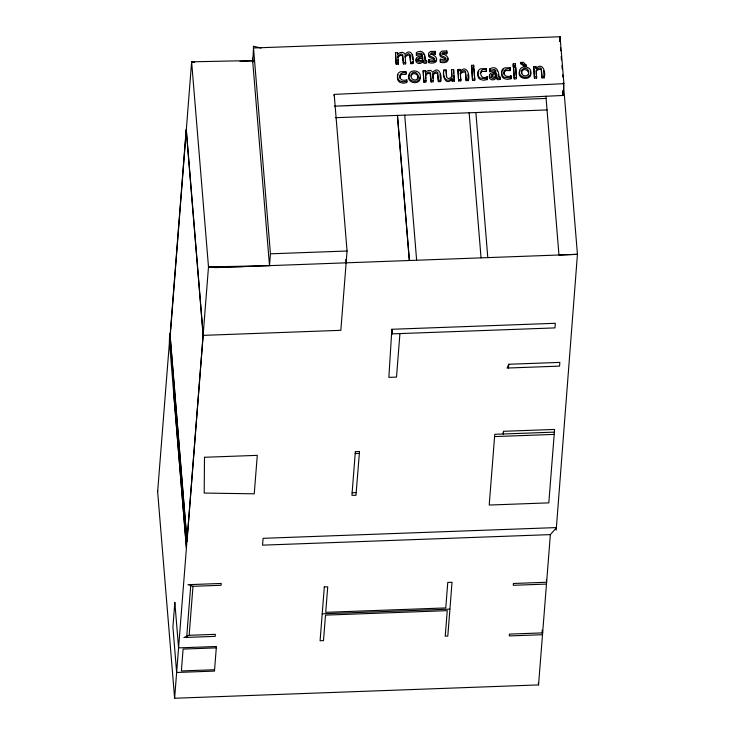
<?xml version="1.0" encoding="UTF-8"?>
<svg xmlns="http://www.w3.org/2000/svg" width="735" height="735" viewBox="0 0 735 735"><rect width="100%" height="100%" fill="white"/><g stroke="black" fill="none" stroke-linecap="round" stroke-linejoin="round"><path stroke-width="1.1" d="M417.746 79.086C420.622 74.41 413.272 69.136 411.26 74.557C409.248 79.058 416.451 82.476 417.857 77.717M521.666 73.573C519.287 67.85 528.75 66.086 528.511 71.947C529.797 77.046 521.179 77.258 521.776 72.214M528.336 75.025C530.358 70.551 523.136 67.133 521.74 71.874M252.776 62.117L253.511 47.986L560.061 36.75L563.92 83.68L562.992 95.467L334.397 106.189L546.096 98.444M559.84 41.086L560.061 36.75L559.73 41.041M391.507 333.892L554.971 327.902L555.338 323.29L391.865 329.28L388.852 377.367L396.514 377.092L399.932 333.58M399.757 78.048C398.682 73.904 402.752 71.516 406.207 73.041L406.097 74.4L401.622 74.373L399.877 76.458M503.879 74.226C502.795 70.091 506.865 67.703 510.32 69.219L510.219 70.588L505.744 70.56L503.999 72.646M170.116 335.362L186.194 129.617L203.117 335.371L187.03 541.116L170.042 334.554L157.639 491.687M169.353 340.369L169.895 333.534L186.956 541.116M252.647 60.546L191.624 61.823L170.189 336.005M174.03 396.33L174.562 389.504L173.956 396.34L186.424 547.952L169.436 341.389L169.666 343.337M550.359 534.611L262.524 545.159L263.112 538.323L556.588 527.574L550.359 534.611L538.553 684.91L174.618 698.25L208.492 266.934L191.624 61.823L194.674 62.126M186.662 637.41L190.806 584.573M189.143 635.297L215.346 634.342L215.18 636.363L183.879 637.511L189.143 635.297L192.993 586.309L188.022 584.674L221.226 583.461L221.088 585.28L192.993 586.309M563.341 82.798L577.444 254.319L215.603 267.632L208.492 266.934L269.506 265.647L270.434 253.814L253.373 46.231L261.09 48.069M334.076 95.77L334.186 94.402L563.92 83.68M334.186 94.402L347.058 251.012L340.838 330.318L203.117 335.371M395.467 52.773L396.193 64.193L398.342 64.12L397.892 56.007L401.209 53.857L402.826 54.776L403.46 63.927L405.628 63.853L405.178 55.741L408.522 53.6L410.102 54.519L410.736 63.66L412.905 63.587C414.843 58.01 411.233 47.15 405.058 54.316C403.69 51.349 399.197 51.965 397.773 54.583L397.626 52.69L395.467 52.773L396.193 64.193M397.516 54.059L397.626 52.69M397.892 56.007L397.791 57.376L400.29 55.382L402.367 55.612L403.46 63.927M405.178 55.741L405.068 57.109L407.576 55.125L409.652 55.355L410.736 63.66M399.868 76.679C399.996 80.262 404.25 81.181 406.878 79.582L406.896 82.522L403.34 83.193L400.125 82.458A6.018 5.09 4.5 0 1 397.901 80.161L397.332 76.918L397.957 74.97M416.414 55.41L416.524 54.041L421.063 53.095L422.193 53.931L422.487 55.906C419.86 55.639 414.613 56.981 416.276 60.656L419.593 62.209L423.195 60.564L423.415 62.576A1.746 1.479 4.5 0 0 425.133 63.366L426.723 63.008L426.594 60.637L425.675 60.61C425.436 55.327 423.443 48.593 416.396 52.534L416.414 55.41L420.953 54.463L422.285 56.062M417.967 60.564L418.279 58.35L420.264 57.192L422.579 56.981L422.79 59.581C421.541 60.729 418.564 61.418 418.068 59.195L418.279 58.35M422.616 60.077L422.579 56.981M423.167 70.781L423.884 82.201L426.034 82.127L425.593 74.014L428.909 71.874L430.526 72.793L431.16 81.934L433.319 81.861L432.878 73.748L436.213 71.607L437.803 72.526L438.437 81.668L440.596 81.594C442.534 76.017 438.933 65.158 432.759 72.324C431.39 69.356 426.888 69.981 425.473 72.59L425.317 70.698L423.167 70.781L423.884 82.201M425.207 72.067L425.317 70.698M425.758 78.755L425.593 74.014M430.581 54.721L432.474 53.931L435.368 54.28L435.35 51.395L430.728 51.441L428.725 52.984C427.485 57.064 433.411 56.319 434.697 58.782L434.174 59.875L432.667 60.353L428.928 59.599L428.955 62.64C431.647 63.752 437.904 63.1 436.471 58.947M428.955 62.64L428.928 59.599M433.044 78.489L432.878 73.748M435.368 54.28L435.35 51.395M441.983 54.298L443.876 53.508L446.77 53.857L446.751 50.972L442.13 51.027L440.127 52.562C438.887 56.65 444.813 55.897 446.099 58.368L445.575 59.452L444.078 59.939L440.329 59.177L440.357 62.227C443.049 63.339 449.305 62.677 447.872 58.534M440.357 62.227L440.329 59.177M451.465 69.742L451.997 76.265L450.334 77.974L448.469 78.59L446.788 77.533L446.071 69.944L443.912 70.018C441.91 75.843 445.75 86.326 452.025 79.279L452.181 81.172L454.331 81.089L453.614 69.669L451.465 69.742L451.804 76.541M446.751 50.972L446.77 53.857M446.071 69.944L446.329 75.733M452.181 81.172L452.135 77.91C446.365 84.396 442.351 76.109 443.912 70.018M453.614 69.669L453.688 73.27M457.933 69.503L458.649 80.933L460.799 80.85L460.376 72.976L462.039 71.258L463.914 70.643A1.452 1.222 4.5 0 1 465.586 71.699L466.192 80.657L468.351 80.574C470.345 74.749 466.514 64.285 460.239 71.313L460.082 69.43L457.933 69.503L458.649 80.933M459.972 70.79L460.082 69.43M460.376 72.976L460.266 74.345L461.938 72.627L463.813 72.012A1.452 1.222 4.5 0 1 465.475 73.068L466.192 80.657M471.512 65.351L471.558 68.539L473.707 68.456L473.809 67.096L473.662 65.268L471.512 65.351L471.558 68.539M471.815 68.998L472.532 80.418L474.681 80.345L474.792 78.976L473.965 68.915L471.815 68.998L472.532 80.418M473.551 66.637L473.662 65.268M473.965 68.915L474.681 80.345M486.405 71.46L486.515 70.091C477.888 66.251 479.385 81.567 487.186 76.633L487.314 78.213L485.403 78.682L480.543 78.149A6.018 5.09 4.5 0 1 478.31 75.852L477.75 72.609L478.375 70.661A4.989 4.217 4.5 0 1 480.791 68.787L486.386 68.566L486.405 71.46L481.93 71.433L480.185 73.518M487.186 76.633L487.204 79.573L483.648 80.244L480.433 79.509A6.018 5.09 4.5 0 1 478.209 77.221L477.64 73.969L478.264 72.03A4.989 4.217 4.5 0 1 478.889 71.249M487.204 79.573L487.314 78.213M489.795 71.745L489.905 70.376L494.444 69.43L495.574 70.266L495.868 72.241C493.24 71.975 487.994 73.316 489.657 76.991L492.974 78.544L496.575 76.899L496.796 78.911A1.746 1.479 4.5 0 0 498.514 79.702L500.103 79.343L499.975 76.973L499.056 76.945C498.808 71.662 496.823 64.928 489.776 68.869L489.795 71.745L494.333 70.799L495.666 72.397M491.347 76.899L491.66 74.685L493.644 73.528L495.96 73.316L496.171 75.916C494.921 77.065 491.945 77.754 491.449 75.53L491.66 74.685M495.996 76.412L495.96 73.316M500.103 79.343L499.975 76.973M503.98 72.866C504.109 76.449 508.372 77.368 510.99 75.76L511.119 77.34L509.208 77.809L504.348 77.276A6.018 5.09 4.5 0 1 502.124 74.979L501.555 71.736L502.18 69.788A4.989 4.217 4.5 0 1 504.605 67.914L510.2 67.694L510.219 70.588M510.99 75.76L511.018 78.709L507.453 79.371L504.238 78.636A6.018 5.09 4.5 0 1 502.014 76.348L501.454 73.096L502.079 71.157M511.018 78.709L511.119 77.34M513.241 63.816L513.287 67.014L515.437 66.931L515.547 65.562L515.391 63.743L513.241 63.816L513.287 67.014M513.544 67.464L514.261 78.893L516.411 78.81L516.521 77.451L515.694 67.39L513.544 67.464L514.261 78.893M515.391 63.743L515.437 66.931M515.694 67.39L516.135 75.457M520.766 63.752L520.867 62.383L523.357 62.3L526.232 65.176L526.131 66.536L524.514 66.6L520.766 63.752L522.42 63.697M524.514 66.6L524.615 65.231L520.867 62.383M503.493 431.307L503.291 433.99L503.493 431.307L554.585 429.433L548.815 502.859L489.216 505.046L494.774 434.302L554.374 432.125M508.473 367.996L508.758 364.257L559.84 362.392L559.555 366.122L507.076 368.051L508.758 364.257M533.748 66.729L534.464 78.149L536.614 78.075L536.192 70.192L537.864 68.484L539.738 67.868A1.452 1.222 4.5 0 1 541.401 68.925L542.017 77.873L544.166 77.8C546.169 71.975 542.338 61.51 536.054 68.539L535.898 66.646L533.748 66.729L534.464 78.149M535.787 68.015L535.898 66.646M560.079 41.188L560.254 39.047M428.615 54.353C427.375 58.432 433.301 57.688 434.596 60.151L434.486 60.739M408.991 75.53C406.023 83.551 420.935 85.71 420.108 77.276M411.159 75.925C411.958 72.103 418.399 73.408 417.82 77.368M519.976 70.56C514.996 80.455 534.758 81.374 530.128 71.084M409.395 74.612L410.001 73.822M416.589 58.864L415.872 60.16L416.166 62.025L418.114 63.431L420.383 63.449L423.084 61.924M489.969 75.2L489.253 76.495L489.547 78.36L491.495 79.766L493.764 79.784L496.465 78.259M440.77 53.003L440.017 53.931C438.777 58.019 444.703 57.266 445.998 59.728M536.081 71.561L537.754 69.853L539.628 69.228A1.452 1.222 4.5 0 1 541.291 70.284L542.017 77.873M432.768 75.117L435.276 73.132L437.343 73.362L438.437 81.668M425.482 75.383L427.981 73.39L430.067 73.629L431.16 81.934M418.169 59.719L420.163 58.552L422.469 58.35M491.55 76.054L493.543 74.887L495.849 74.685M426.833 61.648L425.234 61.997A1.746 1.479 4.5 0 1 423.516 61.207L423.195 60.564M500.213 77.983L498.615 78.333A1.746 1.479 4.5 0 1 496.897 77.543L496.575 76.899M407.006 81.153L403.441 81.824L400.235 81.089A6.018 5.09 4.5 0 1 398.012 78.801L397.442 75.549L398.067 73.61A4.989 4.217 4.5 0 1 400.483 71.736L406.078 71.506L406.207 73.041M239.996 61.474L253.74 60.977M396.294 62.824L398.453 62.751M403.57 62.558L405.729 62.484M410.847 62.291L413.006 62.218M471.659 67.17L473.809 67.096M513.388 65.645L515.547 65.562M524.615 65.231L526.232 65.176M423.994 80.841L426.144 80.758M431.27 80.574L433.429 80.492M438.538 80.308L440.706 80.225M452.291 79.803L454.441 79.72M458.759 79.564L460.909 79.481M466.302 79.288L468.452 79.205M472.642 79.058L474.792 78.976M514.371 77.524L516.521 77.451M534.575 76.789L536.725 76.706M542.118 76.513L544.277 76.431M335.325 117.692L547.042 109.938M270.434 253.814L347.058 251.012M494.591 436.581L554.19 434.394M355.198 453.578L359.351 453.421M352.129 492.744L356.181 492.597M546.472 584.077L513.269 585.299L513.407 583.471L546.61 582.258L546.427 579.97M322.206 613.817L449.912 609.14M216.301 647.866L183.098 649.088L181.38 670.945L214.583 669.732M208.492 266.934L242.559 266.64M191.624 61.823L193.673 62.153M446.88 52.497L443.076 52.258L442.011 53.499C449.958 56.016 450.674 62.815 440.467 60.858M435.478 52.911L431.675 52.672L430.609 53.912C438.556 56.439 439.273 63.238 429.065 61.271M497.126 70.404L497.466 70.927M423.746 54.068L424.086 54.592M411.977 55.024L412.555 59.397M391.865 329.28L392.545 333.846M560.465 47.747L560.713 50.779M561.182 56.503L561.466 59.93M561.935 65.645L562.22 69.081M562.688 74.795L562.872 77.083M562.615 90.892L562.992 95.467M545.912 96.193L558.977 255.054L577.444 254.319L556.193 530.128M543.569 70.569L544.166 77.8M536.173 72.646L536.614 78.075M510.2 67.694L510.32 69.219M497.999 74.593L498.192 76.872M542.448 630.612L542.641 632.881L509.438 634.103L509.291 635.922L542.494 634.709L542.118 630.143M489.776 68.869L489.905 70.376M538.369 682.64L538.553 684.91M486.386 68.566L486.515 70.091M475.876 112.547L487.81 257.663M467.837 74.382L468.351 80.574M469.123 112.749L481.048 257.866M460.441 76.513L460.799 80.85M453.872 75.503L454.331 81.089M439.989 74.272L440.596 81.594M424.435 55.979L424.812 60.536M416.396 52.534L416.524 54.041M412.73 61.492L412.905 63.587M405.352 60.481L405.628 63.853M404.709 115.156L416.635 260.263M397.975 59.618L398.342 64.12M397.479 115.423L409.404 260.502M397.396 115.423L409.331 260.502M345.854 259.427L346.13 262.854M252.445 58.065L269.506 265.647M186.304 129.59L203.163 334.701M157.556 490.668L174.618 698.25M502.703 70.376A4.989 4.217 4.5 0 1 503.512 69.751M408.899 75.191C407.539 82.09 419.464 83.909 420.218 77.083C421.587 70.202 409.661 68.383 408.899 75.191M519.48 71.139C518.12 78.039 530.045 79.858 530.799 73.031C532.168 66.141 520.242 64.331 519.48 71.139M204.495 457.28L204.192 493.066L254.255 493.819L257.278 455.351L204.495 457.28M174.838 602.406L172.909 627.001L176.648 672.479L214.473 671.092L216.402 646.497L178.577 647.884L174.838 602.406M324.319 586.943L320.092 640.745L323.501 640.626L325.504 615.121L447.248 610.656L445.245 636.161L447.799 636.069L452.025 582.267L447.771 582.423L445.768 607.928L325.724 612.328L327.727 586.824L324.319 586.943M355.354 451.639L351.927 495.298L355.96 495.362L359.507 451.492L355.354 451.639"/></g></svg>
